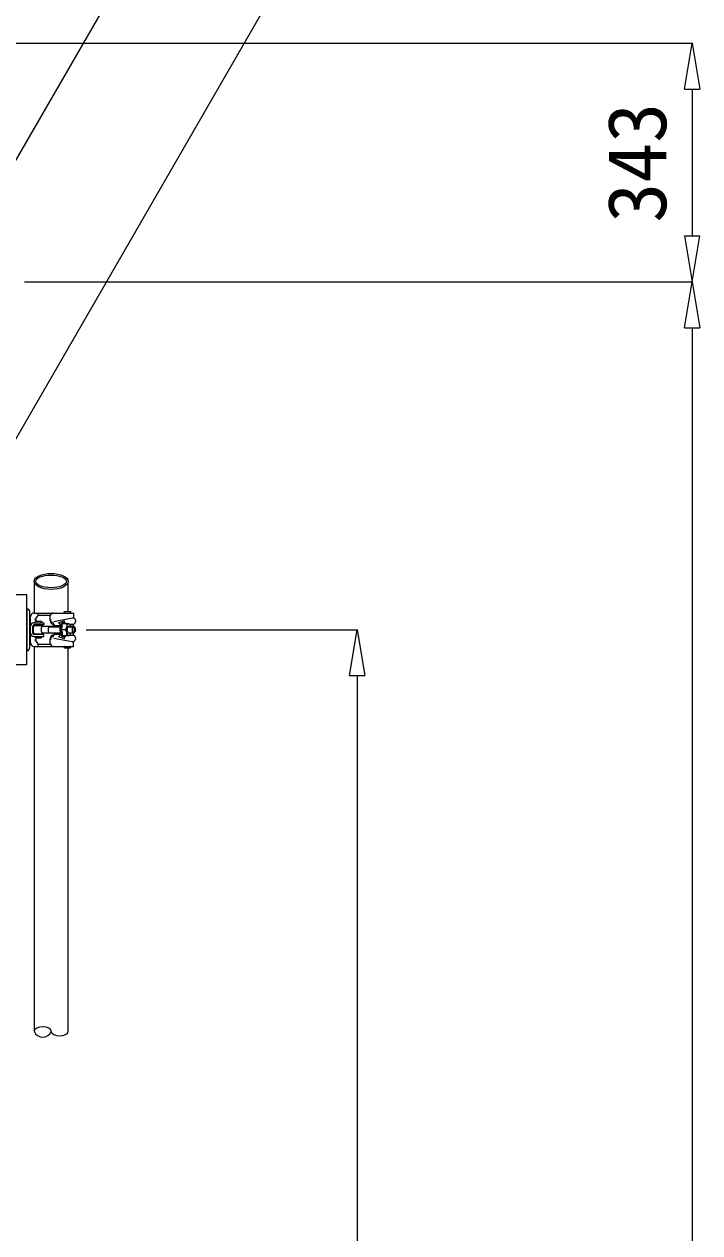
# Model space of a CAD drawing. Units: millimetres, scale not verified. Extents: x -12090 to 12090, y -18325 to 18325.
# Drawn here: x 1450 to 2421, y 8600 to 10337 of the extents above; entities that cross this region are included whole.
import ezdxf
from ezdxf.enums import TextEntityAlignment as Align

# ---------------------------------------------------------------- set-up
doc = ezdxf.new("R2010")
doc.units = ezdxf.units.MM
doc.header["$LTSCALE"] = 90
for name, color, linetype, lineweight in [('0-B_寸法', 134, 'Continuous', 18), ('0-F_単管ｸﾗﾝﾌﾟ', 134, 'Continuous', 18), ('1-B_文字', 134, 'Continuous', 18)]:
    doc.layers.add(name, color=color, linetype=linetype, lineweight=lineweight)
doc.styles.add('ＭＳ ゴシック', font='')
doc.styles.get('ＭＳ ゴシック').set_extended_font_data('MS Gothic')

msp = doc.modelspace()

# ---------------------------------------------------------------- linework, layer by layer
at = {"layer": '0-B_寸法'}
for p, q in [((-243.19, 10310), (2410.8, 10310)), ((2398.81, 10244), (2409.8, 10310)), ((2409.8, 10310), (2420.81, 10244)), ((2398.81, 10244), (2420.81, 10244)), ((2409.8, 10244), (2409.8, 10033)), ((2398.81, 10033), (2409.8, 9967)), ((2398.81, 10033), (2420.81, 10033)), ((2409.8, 9967), (2420.81, 10033)), ((1450.81, 9967), (2410.8, 9967)), ((1450.81, 9967), (2410.8, 9967)), ((2398.81, 9901), (2409.8, 9967)), ((2409.8, 9967), (2420.81, 9901)), ((2398.81, 9901), (2420.81, 9901)), ((2409.8, 9901), (2409.8, 5533)), ((1539.26, 9467), (1929.81, 9467)), ((1917.81, 9401), (1928.81, 9467)), ((1928.81, 9467), (1939.81, 9401)), ((1917.81, 9401), (1939.81, 9401)), ((1928.81, 9401), (1928.81, 5533))]:
    msp.add_line(p, q, dxfattribs=at)
at = {"layer": '0-F_単管ｸﾗﾝﾌﾟ'}
for p, q in [((1464.83, 9536.45), (1464.83, 9491.01)), ((1513.43, 9493), (1513.43, 9536.45)), ((1454.31, 9497), (1454.31, 9437)), ((1458.31, 9441), (1458.31, 9493)), ((1470.33, 9487.8), (1487.79, 9487.8)), ((1487.79, 9479.54), (1487.79, 9487)), ((1508.29, 9493), (1516.3, 9493)), ((1459.31, 9448), (1459.31, 9485.99)), ((1462.52, 9462.01), (1462.52, 9472.01)), ((1463.53, 9463), (1463.53, 9471)), ((1465.42, 9482.1), (1468.01, 9479.51)), ((1467.51, 9473.01), (1467.51, 9473.8)), ((1473.52, 9473.01), (1473.52, 9473.8)), ((1485.92, 9471.31), (1502.14, 9471.31)), ((1491.08, 9477.05), (1491.16, 9477.01)), ((1499.7, 9477.01), (1507.2, 9479.68)), ((1508.4, 9478.02), (1508.4, 9480.1)), ((1513.41, 9471.31), (1520.39, 9471.31)), ((1515.33, 9475.01), (1521.48, 9475.01)), ((1521.3, 9472.01), (1521.3, 9475.01)), ((1465.42, 9451.91), (1469.02, 9455.52)), ((1465.52, 9461.01), (1475.51, 9461.01)), ((1467.02, 9455.52), (1474.01, 9455.52)), ((1467.51, 9460.21), (1467.51, 9461.01)), ((1473.52, 9460.21), (1473.52, 9461.01)), ((1485.92, 9462.71), (1502.14, 9462.71)), ((1487.79, 9447.02), (1487.79, 9454.48)), ((1491.08, 9456.98), (1491.16, 9456.99)), ((1499.7, 9456.99), (1507.31, 9454.3)), ((1508.4, 9453.93), (1508.4, 9456.01)), ((1513.41, 9462.71), (1520.39, 9462.71)), ((1515.33, 9459.01), (1521.48, 9459.01)), ((1464.83, 9443.01), (1464.83, 8889.65)), ((1470.33, 9446.21), (1487.79, 9446.21)), ((1470.85, 9443.01), (1470.85, 9443.05)), ((1508.29, 9441.01), (1516.3, 9441.01)), ((1513.43, 8889.65), (1513.43, 9441.01))]:
    msp.add_line(p, q, dxfattribs=at)
for points in [[(1454.31, 9517), (1412.31, 9517), (1412.31, 9417), (1454.31, 9417)], [(1459.31, 9478.5), (1458.31, 9478.5), (1458.31, 9455.5), (1459.31, 9455.5)], [(1459.39, 9485.99), (1459.39, 9485.98), (1459.39, 9485.97), (1459.39, 9485.96), (1459.39, 9485.97), (1459.39, 9485.98)], [(1459.39, 9472.01), (1459.39, 9472), (1459.39, 9471.99), (1459.39, 9471.98), (1459.39, 9471.99), (1459.39, 9472)], [(1487.87, 9454.48), (1487.87, 9454.47), (1487.87, 9454.46), (1487.87, 9454.45), (1487.87, 9454.46), (1487.87, 9454.47)], [(1487.87, 9452.27), (1487.87, 9452.25), (1487.87, 9452.24), (1487.87, 9452.23), (1487.87, 9452.24), (1487.87, 9452.25)], [(1508.47, 9456.01), (1508.47, 9456), (1508.47, 9455.99), (1508.47, 9456)], [(1470.85, 9443.01), (1470.85, 9442.97), (1470.85, 9442.94), (1470.85, 9442.93), (1470.85, 9442.92), (1470.85, 9442.93), (1470.85, 9442.94), (1470.85, 9442.97)]]:
    msp.add_lwpolyline(points, close=True, dxfattribs=at)
for points in [[(1464.31, 9491.01), (1521.3, 9491.01), (1521.3, 9484)], [(1487.87, 9487), (1487.87, 9487.01), (1487.87, 9487.02), (1487.87, 9487.03), (1487.87, 9487.05)], [(1487.87, 9487), (1487.87, 9486.99), (1487.87, 9487)], [(1516.3, 9493), (1516.31, 9493), (1516.32, 9493), (1516.33, 9493)], [(1516.33, 9491.09), (1516.32, 9491.09), (1516.31, 9491.09), (1516.3, 9491.09)], [(1459.39, 9485.99), (1459.39, 9486.01), (1459.39, 9486.03), (1459.39, 9486.05)], [(1459.39, 9472.01), (1459.39, 9472.03), (1459.39, 9472.05)], [(1462.6, 9472.04), (1462.6, 9472.03), (1462.6, 9472.02), (1462.6, 9472.01), (1462.6, 9472.01), (1462.6, 9472.01)], [(1463.61, 9471), (1463.61, 9471.01), (1463.61, 9471.02), (1463.61, 9471.02), (1463.61, 9471.03), (1463.61, 9471.04), (1463.61, 9471.05)], [(1464.31, 9477.01), (1478.51, 9477.01), (1478.51, 9473.8), (1464.31, 9473.8)], [(1465.52, 9473.01), (1475.51, 9473.01), (1475.52, 9473.01), (1475.53, 9473.01), (1475.54, 9473.01), (1475.55, 9473.01)], [(1466.77, 9479.51), (1474.26, 9479.51), (1475.14, 9479.14), (1475.51, 9478.26), (1475.14, 9477.38), (1474.26, 9477.01)], [(1502.14, 9462.01), (1476.67, 9462.01), (1476.52, 9462.03), (1476.38, 9462.1), (1476.23, 9462.18), (1476.09, 9462.3), (1475.95, 9462.48), (1475.82, 9462.67), (1475.7, 9462.92), (1475.59, 9463.18), (1475.47, 9463.47), (1475.37, 9463.8), (1475.29, 9464.13), (1475.21, 9464.5), (1475.14, 9464.89), (1475.08, 9465.3), (1475.05, 9465.71), (1475.02, 9466.15), (1475, 9466.58), (1474.97, 9467.01), (1475, 9467.44), (1475.02, 9467.87), (1475.05, 9468.31), (1475.08, 9468.71), (1475.14, 9469.12), (1475.21, 9469.49), (1475.29, 9469.87), (1475.37, 9470.21), (1475.47, 9470.55), (1475.59, 9470.83), (1475.7, 9471.1), (1475.82, 9471.33), (1475.95, 9471.54), (1476.09, 9471.7), (1476.23, 9471.84), (1476.38, 9471.92), (1476.52, 9471.99), (1476.67, 9472.01), (1502.14, 9472.01)], [(1486.78, 9462.01), (1486.64, 9462.03), (1486.49, 9462.1), (1486.35, 9462.18), (1486.21, 9462.3), (1486.06, 9462.48), (1485.94, 9462.67), (1485.82, 9462.92), (1485.71, 9463.18), (1485.59, 9463.47), (1485.49, 9463.8), (1485.4, 9464.13), (1485.32, 9464.5), (1485.26, 9464.89), (1485.2, 9465.3), (1485.16, 9465.71), (1485.13, 9466.15), (1485.12, 9466.58), (1485.1, 9467.01), (1485.12, 9467.44), (1485.13, 9467.87), (1485.16, 9468.31), (1485.2, 9468.71), (1485.26, 9469.12), (1485.32, 9469.49), (1485.4, 9469.87), (1485.49, 9470.21), (1485.59, 9470.55), (1485.71, 9470.83), (1485.82, 9471.1), (1485.94, 9471.33), (1486.06, 9471.54), (1486.21, 9471.7), (1486.35, 9471.84), (1486.49, 9471.92), (1486.64, 9471.99), (1486.78, 9472.01)], [(1491.08, 9474.82), (1492.15, 9474.43), (1492.52, 9474.21), (1492.81, 9473.51), (1492.81, 9473.26), (1502.33, 9473.26)], [(1492.69, 9479), (1519.44, 9484), (1521.48, 9484)], [(1493.8, 9473.29), (1493.8, 9473.27), (1493.8, 9473.26), (1493.8, 9473.25), (1493.8, 9473.24), (1493.8, 9473.23), (1493.8, 9473.24), (1493.8, 9473.25), (1493.8, 9473.26)], [(1502.64, 9467.01), (1503.17, 9467.68), (1503.69, 9468.37), (1504.16, 9469.07), (1504.55, 9469.78), (1504.86, 9470.5), (1505.07, 9471.24), (1505.12, 9471.92), (1505.09, 9472.63), (1505.01, 9473.35), (1504.86, 9474.04), (1504.67, 9474.78), (1504.47, 9475.51), (1504.76, 9475.89), (1505.04, 9476.23), (1505.33, 9476.47), (1505.65, 9476.65), (1505.97, 9476.77), (1506.28, 9476.8), (1505.28, 9476.8), (1504.96, 9476.76), (1504.63, 9476.65), (1504.32, 9476.47), (1504.04, 9476.23), (1503.73, 9475.89), (1503.46, 9475.48), (1503.2, 9475.03), (1502.95, 9474.52), (1502.7, 9473.94), (1502.5, 9473.3), (1502.31, 9472.63), (1502.13, 9471.91), (1501.98, 9471.14), (1501.86, 9470.37), (1501.78, 9469.54), (1501.7, 9468.71), (1501.65, 9467.86), (1501.65, 9467.01), (1501.65, 9466.15), (1501.7, 9465.3)], [(1502.33, 9473.29), (1502.33, 9473.27), (1502.33, 9473.26), (1502.33, 9473.25), (1502.33, 9473.24), (1502.33, 9473.23), (1502.33, 9473.24), (1502.33, 9473.25), (1502.33, 9473.26)], [(1510.97, 9475.51), (1511.17, 9474.78), (1511.34, 9474.04), (1511.5, 9473.35), (1511.59, 9472.63), (1511.63, 9471.92), (1511.54, 9471.24), (1511.36, 9470.5), (1511.06, 9469.78), (1510.66, 9469.07), (1510.19, 9468.37), (1509.68, 9467.68), (1509.14, 9467.01), (1502.64, 9467.01), (1503.17, 9466.33), (1503.69, 9465.63), (1504.16, 9464.93), (1504.55, 9464.23), (1504.86, 9463.51), (1505.07, 9462.75), (1505.12, 9462.08), (1505.09, 9461.39), (1505.01, 9460.67), (1504.86, 9459.95), (1504.67, 9459.23), (1504.47, 9458.51), (1514.26, 9458.51), (1513.99, 9458.53), (1513.73, 9458.64), (1513.46, 9458.8), (1513.19, 9459.03), (1512.95, 9459.3), (1512.69, 9459.65), (1512.48, 9460.03), (1512.24, 9460.49), (1512.04, 9461.01), (1511.86, 9461.54), (1511.69, 9462.13)], [(1511.69, 9471.89), (1511.86, 9472.45), (1512.04, 9473.01), (1512.24, 9473.51), (1512.48, 9473.96), (1512.69, 9474.37), (1512.95, 9474.7), (1513.19, 9474.98), (1513.46, 9475.22), (1513.73, 9475.38), (1513.99, 9475.46), (1514.26, 9475.51), (1504.47, 9475.51), (1504.21, 9475.06), (1503.95, 9474.53), (1503.71, 9473.96), (1503.5, 9473.32), (1503.3, 9472.64), (1503.13, 9471.92), (1502.99, 9471.16), (1502.87, 9470.39), (1502.77, 9469.56), (1502.7, 9468.74), (1502.66, 9467.89), (1502.64, 9467.03), (1502.66, 9466.19), (1502.7, 9465.33), (1502.77, 9464.5), (1502.87, 9463.67), (1502.99, 9462.9), (1503.13, 9462.13), (1503.3, 9461.42), (1503.49, 9460.74), (1503.71, 9460.1), (1503.94, 9459.52), (1504.18, 9458.99), (1504.45, 9458.53), (1504.74, 9458.15), (1505.03, 9457.81), (1505.31, 9457.55)], [(1506.28, 9476.8), (1506.59, 9476.76), (1506.92, 9476.65), (1507.23, 9476.47), (1507.52, 9476.2), (1507.81, 9475.88), (1508.07, 9475.51)], [(1511.63, 9462.08), (1511.54, 9462.75), (1511.42, 9463.41), (1511.32, 9464.11), (1511.23, 9464.81), (1511.17, 9465.53), (1511.14, 9466.27), (1511.14, 9467.01), (1511.14, 9467.75), (1511.17, 9468.5), (1511.23, 9469.21), (1511.32, 9469.91), (1511.42, 9470.58)], [(1511.36, 9470.5), (1511.54, 9471.24), (1511.63, 9471.92)], [(1521.23, 9459.01), (1521.23, 9462.01), (1514.26, 9462.01), (1514.12, 9462.03), (1513.97, 9462.1), (1513.83, 9462.18), (1513.7, 9462.3), (1513.56, 9462.48), (1513.44, 9462.67), (1513.31, 9462.92), (1513.19, 9463.18), (1513.09, 9463.47), (1512.98, 9463.8), (1512.9, 9464.13), (1512.82, 9464.5), (1512.76, 9464.89), (1512.69, 9465.3), (1512.66, 9465.71), (1512.61, 9466.15), (1512.59, 9466.58), (1512.59, 9467.01), (1512.59, 9467.44), (1512.61, 9467.87), (1512.66, 9468.31), (1512.69, 9468.71), (1512.76, 9469.12), (1512.82, 9469.49), (1512.9, 9469.87), (1512.98, 9470.21), (1513.09, 9470.55), (1513.19, 9470.83), (1513.31, 9471.1), (1513.44, 9471.33), (1513.56, 9471.54), (1513.7, 9471.7), (1513.83, 9471.84), (1513.97, 9471.92), (1514.12, 9471.99), (1514.26, 9472.01), (1514.28, 9472.01)], [(1514.26, 9475.51), (1514.55, 9475.46), (1514.82, 9475.38), (1515.09, 9475.22), (1515.35, 9474.98), (1515.6, 9474.7), (1515.84, 9474.37), (1516.07, 9473.96), (1516.3, 9473.51), (1516.5, 9473.01), (1516.68, 9472.45), (1516.81, 9472.01)], [(1514.26, 9472.01), (1521.23, 9472.01), (1521.4, 9471.99), (1521.54, 9471.92), (1521.68, 9471.84), (1521.81, 9471.7), (1521.95, 9471.54), (1522.08, 9471.33), (1522.2, 9471.1), (1522.32, 9470.83), (1522.42, 9470.55), (1522.53, 9470.21), (1522.61, 9469.87), (1522.69, 9469.49), (1522.75, 9469.12), (1522.82, 9468.71), (1522.85, 9468.31), (1522.9, 9467.87), (1522.92, 9467.44), (1522.92, 9467.01), (1522.92, 9466.58), (1522.9, 9466.15), (1522.85, 9465.71), (1522.82, 9465.3), (1522.75, 9464.89), (1522.69, 9464.5), (1522.61, 9464.13), (1522.53, 9463.8), (1522.42, 9463.47), (1522.32, 9463.18), (1522.2, 9462.92), (1522.08, 9462.67), (1521.95, 9462.48), (1521.81, 9462.3), (1521.68, 9462.18), (1521.54, 9462.1), (1521.4, 9462.03), (1521.23, 9462.01), (1521.09, 9462.03), (1520.95, 9462.1)], [(1520.95, 9462.1), (1520.8, 9462.18), (1520.68, 9462.3), (1520.53, 9462.48), (1520.41, 9462.67), (1520.29, 9462.92), (1520.16, 9463.18), (1520.06, 9463.47), (1519.96, 9463.8), (1519.88, 9464.13), (1519.79, 9464.5), (1519.73, 9464.89), (1519.67, 9465.3), (1519.63, 9465.71), (1519.59, 9466.15), (1519.57, 9466.58), (1519.57, 9467.01), (1519.57, 9467.44), (1519.59, 9467.87), (1519.63, 9468.31), (1519.67, 9468.71), (1519.73, 9469.12), (1519.79, 9469.49), (1519.88, 9469.87), (1519.96, 9470.21), (1520.06, 9470.55), (1520.16, 9470.83), (1520.29, 9471.1), (1520.41, 9471.33), (1520.53, 9471.54), (1520.68, 9471.7), (1520.8, 9471.84), (1520.95, 9471.92), (1521.09, 9471.99), (1521.23, 9472.01)], [(1521.23, 9463), (1521.13, 9463.01), (1521.03, 9463.06), (1520.92, 9463.14), (1520.82, 9463.25), (1520.71, 9463.38), (1520.61, 9463.54), (1520.53, 9463.74), (1520.42, 9463.95), (1520.37, 9464.17), (1520.29, 9464.44), (1520.22, 9464.71), (1520.16, 9465.01), (1520.1, 9465.33), (1520.06, 9465.63), (1520.04, 9465.98), (1520.02, 9466.31), (1520, 9466.66), (1520, 9467.01), (1520, 9467.36), (1520.02, 9467.7), (1520.04, 9468.04), (1520.06, 9468.37), (1520.1, 9468.7), (1520.16, 9469), (1520.22, 9469.29), (1520.29, 9469.58), (1520.37, 9469.83), (1520.42, 9470.07), (1520.53, 9470.28), (1520.61, 9470.47), (1520.71, 9470.63), (1520.82, 9470.77), (1520.92, 9470.87), (1521.03, 9470.94), (1521.13, 9471), (1521.23, 9471), (1521.35, 9471), (1521.46, 9470.94), (1521.56, 9470.87)], [(1521.56, 9470.87), (1521.67, 9470.77), (1521.77, 9470.63), (1521.87, 9470.47), (1521.95, 9470.28), (1522.05, 9470.07), (1522.12, 9469.83), (1522.2, 9469.58), (1522.26, 9469.29), (1522.32, 9469), (1522.38, 9468.7), (1522.42, 9468.37), (1522.45, 9468.04), (1522.47, 9467.7), (1522.48, 9467.36), (1522.48, 9467.01), (1522.48, 9466.66), (1522.47, 9466.31), (1522.45, 9465.98), (1522.42, 9465.63), (1522.38, 9465.33), (1522.32, 9465.01), (1522.26, 9464.71), (1522.2, 9464.44), (1522.12, 9464.17), (1522.05, 9463.95), (1521.95, 9463.74), (1521.87, 9463.54), (1521.77, 9463.38), (1521.67, 9463.25), (1521.56, 9463.14), (1521.46, 9463.06), (1521.35, 9463.01), (1521.23, 9463)], [(1524.29, 9479.54), (1524.29, 9479.52), (1524.29, 9479.5), (1524.29, 9479.49), (1524.29, 9479.48), (1524.29, 9479.48), (1524.29, 9479.48), (1524.29, 9479.49), (1524.29, 9479.51)], [(1464.31, 9457.01), (1478.51, 9457.01), (1478.51, 9460.21), (1464.31, 9460.21)], [(1474.06, 9455.6), (1474.05, 9455.6), (1474.04, 9455.6), (1474.03, 9455.6), (1474.02, 9455.6), (1474.01, 9455.6)], [(1475.55, 9461.09), (1475.54, 9461.09), (1475.53, 9461.09), (1475.52, 9461.09), (1475.51, 9461.09)], [(1487.87, 9454.48), (1487.87, 9454.5), (1487.87, 9454.53)], [(1487.87, 9452.27), (1487.87, 9452.29), (1487.87, 9452.3)], [(1491.08, 9459.18), (1492.15, 9459.56), (1492.52, 9459.81), (1492.81, 9460.51), (1492.81, 9460.76), (1502.33, 9460.76)], [(1492.69, 9455.02), (1519.44, 9450), (1521.48, 9450)], [(1501.7, 9465.3), (1501.78, 9464.48), (1501.86, 9463.66), (1501.98, 9462.88), (1502.13, 9462.11), (1502.31, 9461.39), (1502.5, 9460.72), (1502.7, 9460.08), (1502.95, 9459.5), (1503.2, 9458.99), (1503.46, 9458.51), (1503.73, 9458.13), (1504.04, 9457.79), (1504.32, 9457.55), (1504.63, 9457.36), (1504.96, 9457.24), (1505.28, 9457.2), (1506.28, 9457.2)], [(1505.31, 9457.55), (1505.62, 9457.36), (1505.95, 9457.24), (1506.26, 9457.2), (1506.57, 9457.24), (1506.9, 9457.34), (1507.2, 9457.52), (1507.49, 9457.79), (1507.81, 9458.13), (1508.07, 9458.51)], [(1508.47, 9456.01), (1508.47, 9456.02), (1508.47, 9456.03), (1508.47, 9456.05)], [(1510.97, 9458.51), (1511.17, 9459.23), (1511.34, 9459.95), (1511.5, 9460.67), (1511.59, 9461.39), (1511.63, 9462.08), (1511.54, 9462.75), (1511.36, 9463.51), (1511.06, 9464.23), (1510.66, 9464.93), (1510.19, 9465.63), (1509.68, 9466.33), (1509.14, 9467.01)], [(1516.81, 9462.01), (1516.64, 9461.43), (1516.46, 9460.9), (1516.26, 9460.4), (1516.02, 9459.95), (1515.78, 9459.56), (1515.56, 9459.23), (1515.29, 9458.97), (1515.02, 9458.77), (1514.75, 9458.62), (1514.48, 9458.53), (1514.26, 9458.51)], [(1524.29, 9467.05), (1524.29, 9467.03), (1524.29, 9467.02), (1524.29, 9467), (1524.29, 9466.99), (1524.29, 9466.98), (1524.29, 9466.99), (1524.29, 9467)], [(1524.29, 9454.55), (1524.29, 9454.53), (1524.29, 9454.51), (1524.29, 9454.49), (1524.29, 9454.48), (1524.29, 9454.47), (1524.29, 9454.48), (1524.29, 9454.49), (1524.29, 9454.5)], [(1464.31, 9443.01), (1521.3, 9443.01), (1521.3, 9450)], [(1516.3, 9443.01), (1516.31, 9443.01), (1516.32, 9443.01), (1516.33, 9443.01)], [(1516.33, 9441.09), (1516.32, 9441.09), (1516.31, 9441.09), (1516.3, 9441.09)]]:
    msp.add_lwpolyline(points, dxfattribs=at)
for centre, radius, start, end in [((1454.31, 9493), 4, 0, 90), ((1464.35, 9486.05), 4.97, 90.52478, 180.04289), ((1460.89, 9491.04), 9.96, 296.87989, 359.81463), ((1491.82, 9487.05), 3.96, 90.65204, 179.98194), ((1508.35, 9492.05), 0.954, 92.95572, 267.10428), ((1516.33, 9492.04), 0.954, 269.87574, 90.12426), ((1464.34, 9472.05), 4.96, 90.45764, 179.98446), ((1464.35, 9472.04), 1.75, 91.59511, 180.02347), ((1465.57, 9471.05), 1.96, 91.36966, 180.0774), ((1466.81, 9478.31), 1.22, 91.89979, 268.35583), ((1475.55, 9471.06), 1.95, 29.10685, 89.99425), ((1492.82, 9481.78), 4.95, 180.29683, 249.75076), ((1492.83, 9479.57), 4.96, 180.44756, 249.84429), ((1489.85, 9473.28), 3.94, 0.06386, 70.58179), ((1498.36, 9473.26), 3.98, 359.97406, 70.27774), ((1511.42, 9478.04), 2.95, 180.65489, 236.22279), ((1519.33, 9479.54), 4.97, 295.34006, 359.63611), ((1519.33, 9479.52), 4.97, 0.23078, 64.39409), ((1519.83, 9467.05), 4.47, 0.00987, 55.14215), ((1464.34, 9462.05), 4.96, 180.42779, 269.57202), ((1464.35, 9462.04), 1.75, 180.92583, 268.34932), ((1465.57, 9463.05), 1.96, 181.34025, 268.65924), ((1467.06, 9457.06), 1.46, 181.45368, 268.54566), ((1474.06, 9457.06), 1.46, 269.91434, 358.34855), ((1475.56, 9463.03), 1.94, 269.96524, 328.71476), ((1492.83, 9454.54), 4.96, 110.63397, 180.15011), ((1492.83, 9452.3), 4.96, 110.47998, 179.99695), ((1489.85, 9460.8), 3.95, 289.02678, 359.37181), ((1498.37, 9460.8), 3.96, 289.12131, 359.35749), ((1511.44, 9456.05), 2.97, 124.67825, 179.96351), ((1519.34, 9454.55), 4.95, 295.15733, 359.52842), ((1519.35, 9454.55), 4.94, 0.03317, 64.52849), ((1519.84, 9467.05), 4.46, 304.31848, 359.50968), ((1454.31, 9441), 4, 270, 360), ((1464.34, 9448.05), 4.96, 180.42778, 269.57203), ((1460.9, 9443.05), 9.95, 359.99831, 62.98896), ((1491.82, 9447.05), 3.96, 180.49669, 269.34425), ((1508.35, 9442.05), 0.963, 92.88533, 266.89283), ((1516.33, 9442.05), 0.954, 269.87574, 90.12426), ((1476.98, 8894.09), 12.93, 200.078, 339.922)]:
    msp.add_arc(centre, radius, start, end, dxfattribs=at)
msp.add_ellipse((1489.13, 9536.45), major_axis=(-24.3, 0), ratio=0.472425, dxfattribs=at)
for centre, major_axis, ratio, start_param, end_param in [((1488.84, 9536.45), (22, 0), 0.417269, 6.2831853, 12.5663706), ((1476.98, 8889.65), (-12.15, 0), 0.525605, 3.1415927, 6.2831853), ((1501.28, 8889.65), (12.15, 0), 0.525605, 3.1415927, 6.2831853), ((1501.28, 8889.65), (12.15, 0), 0.525605, 5.4904345, 6.2831853)]:
    msp.add_ellipse(centre, major_axis=major_axis, ratio=ratio, start_param=start_param, end_param=end_param, dxfattribs=at)
at = {"layer": '1-B_文字'}
for points in [[(1255.59, 9825.79), (1968.65, 11060.84), (1969.08, 11060.84)], [(1414.62, 9701.23), (1936.84, 10605.75), (1937.28, 10605.75)]]:
    msp.add_lwpolyline(points, dxfattribs=at)

# ---------------------------------------------------------------- texts
at = {"layer": '0-B_寸法', "style": 'ＭＳ ゴシック'}
msp.add_text('343', height=84.46, rotation=90, dxfattribs=at).set_placement((2397.92, 10052.1), align=Align.BOTTOM_LEFT)

doc.saveas('drawing.dxf')
